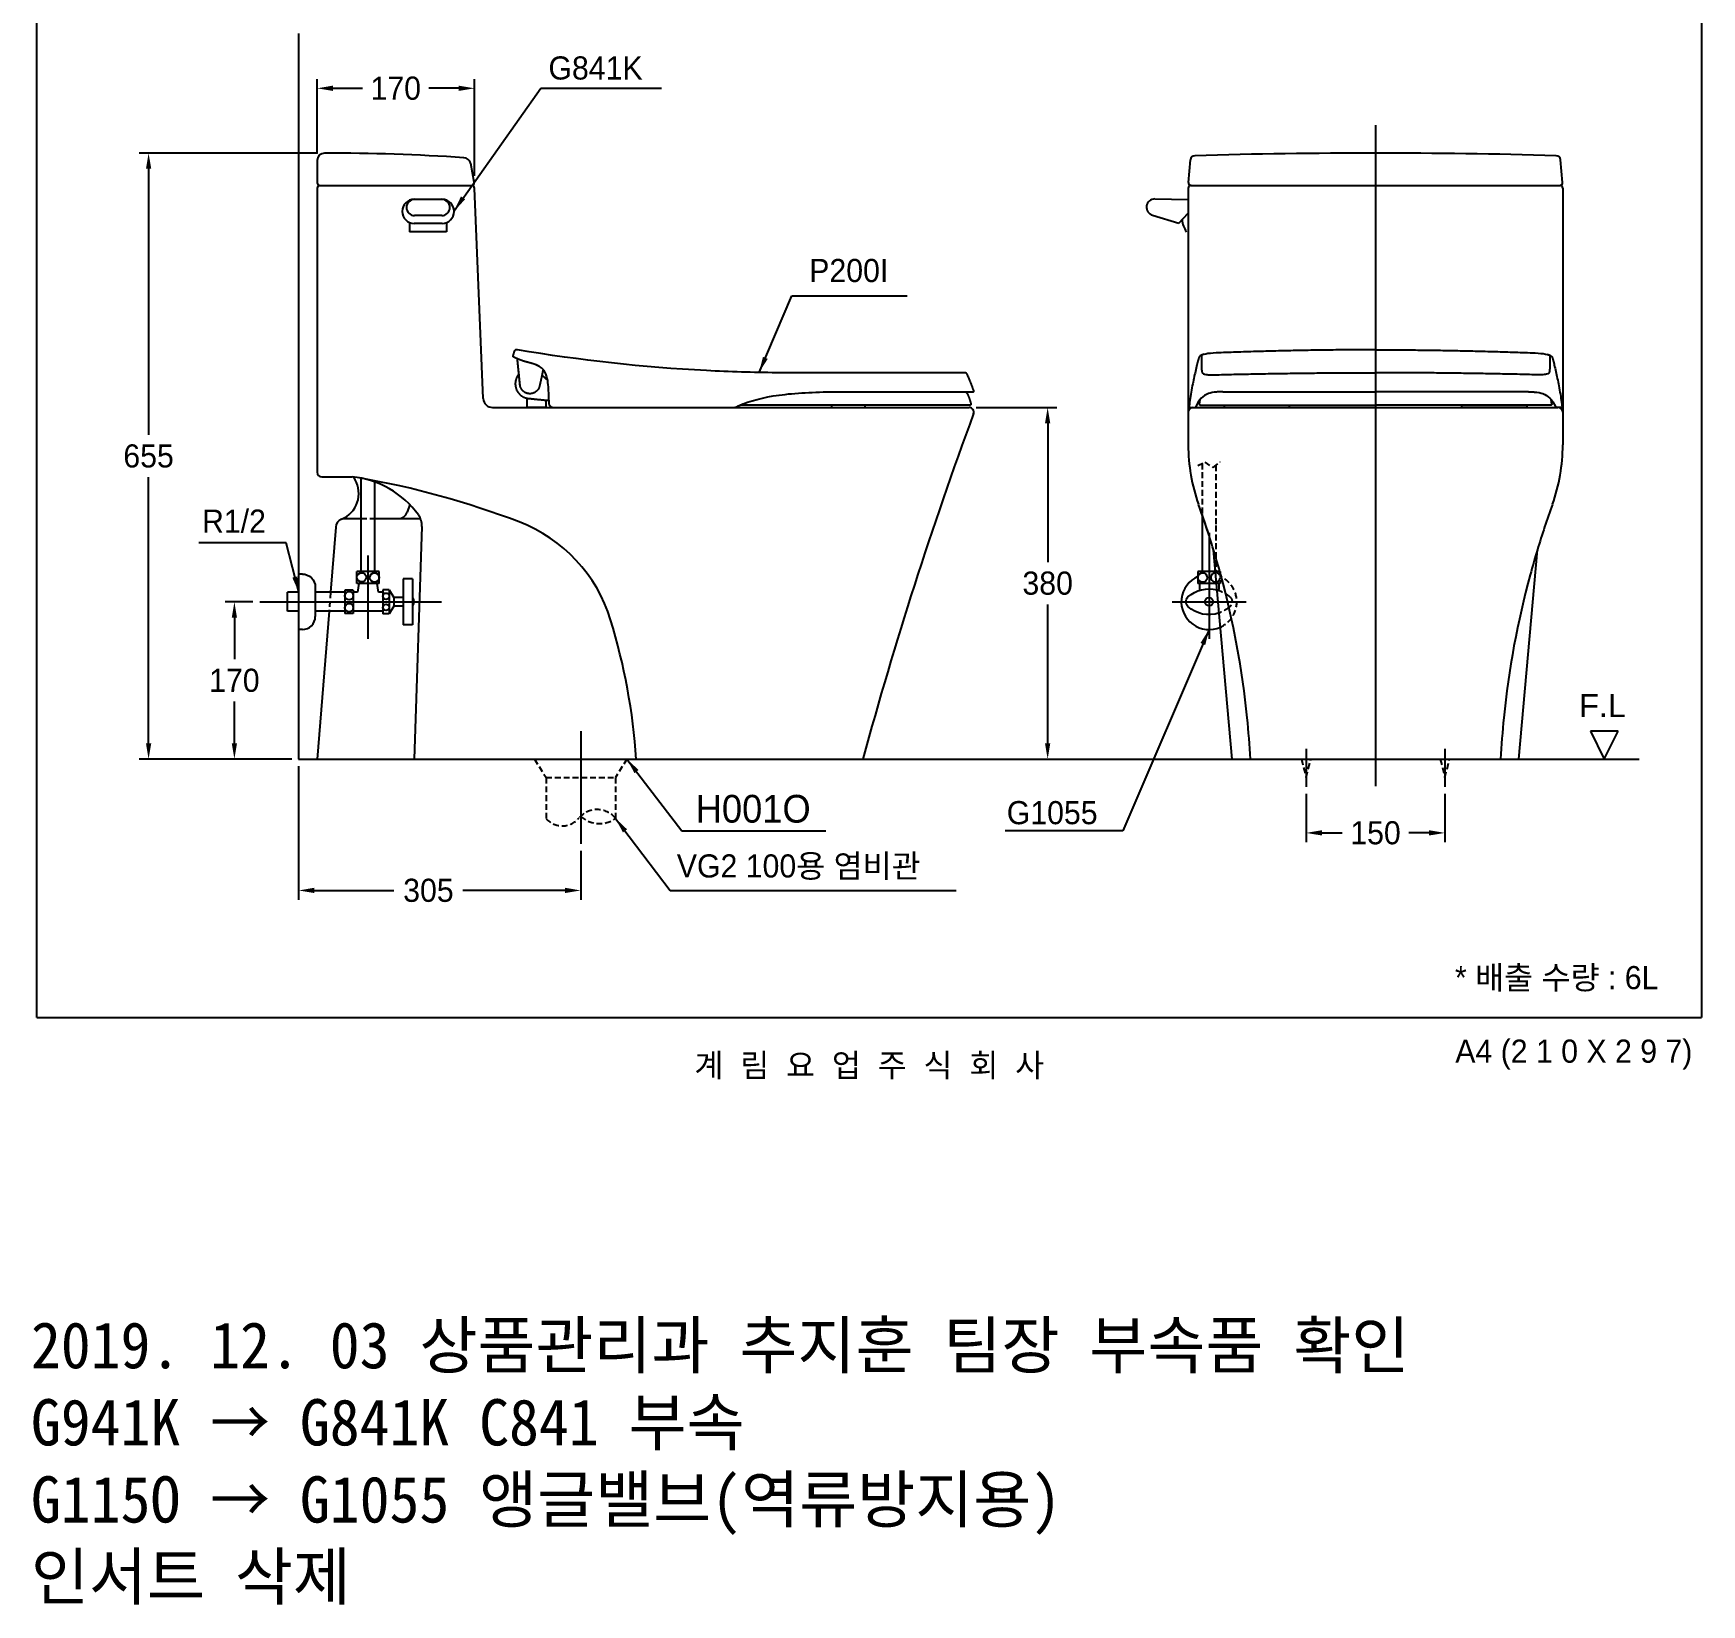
# Model space of a CAD drawing. Header units: millimetres. Extents: x 4660 to 14520, y -4429 to -1100.
# Drawn here: x 6781 to 8585, y -4265 to -2566 of the extents above; entities that cross this region are included whole.
import ezdxf
from ezdxf.enums import TextEntityAlignment as Align
from ezdxf.lldxf.tags import DXFTag

# ---------------------------------------------------------------- set-up
doc = ezdxf.new("R2010")
doc.units = ezdxf.units.MM
doc.linetypes.add('DASHED2', pattern=[9.525, 6.35, -3.175])
for name, color, linetype in [('TEXT', 7, 'Continuous'), ('내부선 및 부속', 4, 'Continuous'), ('도각라인', 255, 'Continuous'), ('외형선', 3, 'Continuous'), ('점선', 6, 'DASHED2'), ('중심선', 1, 'DASHED'), ('치수선', 7, 'Continuous')]:
    doc.layers.add(name, color=color, linetype=linetype)
doc.styles.add('____', font='')
doc.styles.add('타이틀', font='H2GTRM.TTF', dxfattribs={"height": 25})
doc.styles.add('타이틀2(바탕체)', font='', dxfattribs={"height": 25})
doc.styles.get('____').set_extended_font_data('굴림')
doc.styles.get('타이틀2(바탕체)').set_extended_font_data('BatangChe')
tags = doc.linetypes.add('DASHDOT', pattern=[70, 31, -13, 13, -13]).pattern_tags.tags
tags[10:11] = [DXFTag(74, 4), DXFTag(75, 0), DXFTag(340, '0'), DXFTag(46, 0.0), DXFTag(50, 0.0), DXFTag(44, 0.0), DXFTag(45, 0.0)]
tags[8:9] = [DXFTag(74, 4), DXFTag(75, 0), DXFTag(340, '0'), DXFTag(46, 0.0), DXFTag(50, 0.0), DXFTag(44, 0.0), DXFTag(45, 0.0)]
tags[6:7] = [DXFTag(74, 4), DXFTag(75, 0), DXFTag(340, '0'), DXFTag(46, 0.0), DXFTag(50, 0.0), DXFTag(44, 0.0), DXFTag(45, 0.0)]
tags[4:5] = [DXFTag(74, 4), DXFTag(75, 0), DXFTag(340, '0'), DXFTag(46, 0.0), DXFTag(50, 0.0), DXFTag(44, 0.0), DXFTag(45, 0.0)]
tags = doc.linetypes.add('DASHED', pattern=[25.72, 12.86, -12.86]).pattern_tags.tags
tags[6:7] = [DXFTag(74, 4), DXFTag(75, 0), DXFTag(340, '0'), DXFTag(46, 0.0), DXFTag(50, 0.0), DXFTag(44, 0.0), DXFTag(45, 0.0)]
tags[4:5] = [DXFTag(74, 4), DXFTag(75, 0), DXFTag(340, '0'), DXFTag(46, 0.0), DXFTag(50, 0.0), DXFTag(44, 0.0), DXFTag(45, 0.0)]
doc.dimstyles.new('MSADIM', dxfattribs={"dimtxt": 33, "dimasz": 17, "dimexe": 10, "dimexo": 7.5, "dimgap": 10, "dimtad": 0, "dimtih": 1, "dimtoh": 1, "dimdec": 0, "dimzin": 1, "dimdsep": 46, "dimtxsty": '____', "dimcen": 11.25, "dimadec": 0, "dimazin": 0, "dimtfac": 1, "dimtdec": 0, "dimtix": 1, "dimtmove": 0, "dimatfit": 3, "dimfxl": 1, "dimtolj": 1, "dimtzin": 1, "dimarcsym": 0})

# ---------------------------------------------------------------- blocks, each defined once
blk = doc.blocks.new('*D13')
at = {"layer": '치수선', "color": 0, "linetype": 'Continuous', "lineweight": -2, "transparency": 16777216}
for p, q in [((7087.8, -2696.2), (7087.8, -2615.7)), ((7257.8, -2720.2), (7257.8, -2615.7)), ((7104.8, -2625.7), (7136.8, -2625.7)), ((7240.8, -2625.7), (7208.7, -2625.7))]:
    blk.add_line(p, q, dxfattribs=at)
at = {"layer": '치수선', "color": 0, "linetype": 'Continuous', "transparency": 16777216}
for points in [[(7104.8, -2622.8), (7104.8, -2628.5), (7087.8, -2625.7)], [(7240.8, -2622.8), (7240.8, -2628.5), (7257.8, -2625.7)]]:
    blk.add_solid(points, dxfattribs=at)
at = {"layer": '치수선', "color": 0, "linetype": 'Continuous', "transparency": 16777216, "insert": (7172.8, -2625.7), "char_height": 25, "attachment_point": 5, "style": '____'}
blk.add_mtext('\\A1;170', dxfattribs=at)
blk = doc.blocks.new('*D18')
at = {"layer": '치수선', "color": 0, "linetype": 'Continuous', "lineweight": -2, "transparency": 16777216}
for p, q in [((7088.3, -2695.7), (6895.5, -2695.7)), ((6905.5, -2712.7), (6905.5, -3000.3)), ((6905.5, -3333.7), (6905.5, -3046)), ((7060.3, -3350.7), (6895.5, -3350.7))]:
    blk.add_line(p, q, dxfattribs=at)
at = {"layer": '치수선', "color": 0, "linetype": 'Continuous', "transparency": 16777216}
for points in [[(6902.7, -2712.7), (6908.4, -2712.7), (6905.5, -2695.7)], [(6902.7, -3333.7), (6908.4, -3333.7), (6905.5, -3350.7)]]:
    blk.add_solid(points, dxfattribs=at)
at = {"layer": '치수선', "color": 0, "linetype": 'Continuous', "transparency": 16777216, "insert": (6905.5, -3023.2), "char_height": 25, "attachment_point": 5, "style": '____'}
blk.add_mtext('\\A1;655', dxfattribs=at)
blk = doc.blocks.new('*D19')
at = {"layer": '치수선', "color": 0, "linetype": 'Continuous', "lineweight": -2, "transparency": 16777216}
for p, q in [((7067.8, -3358.2), (7067.8, -3502.7)), ((7372.8, -3449.9), (7372.8, -3502.7)), ((7084.8, -3492.7), (7170.7, -3492.7)), ((7355.8, -3492.7), (7245.4, -3492.7))]:
    blk.add_line(p, q, dxfattribs=at)
at = {"layer": '치수선', "color": 0, "linetype": 'Continuous', "transparency": 16777216}
for points in [[(7084.8, -3489.8), (7084.8, -3495.5), (7067.8, -3492.7)], [(7355.8, -3489.8), (7355.8, -3495.5), (7372.8, -3492.7)]]:
    blk.add_solid(points, dxfattribs=at)
at = {"layer": '치수선', "color": 0, "linetype": 'Continuous', "transparency": 16777216, "insert": (7208.1, -3492.7), "char_height": 25, "attachment_point": 5, "style": '____'}
blk.add_mtext('\\A1;305', dxfattribs=at)
blk = doc.blocks.new('*D20')
at = {"layer": '치수선', "color": 0, "linetype": 'Continuous', "lineweight": -2, "transparency": 16777216}
for p, q in [((7018.3, -3180.7), (6988.3, -3180.7)), ((6998.3, -3197.7), (6998.3, -3242.8)), ((6998.3, -3333.7), (6998.3, -3288.5)), ((7060.3, -3350.7), (6988.3, -3350.7))]:
    blk.add_line(p, q, dxfattribs=at)
at = {"layer": '치수선', "color": 0, "linetype": 'Continuous', "transparency": 16777216}
for points in [[(6995.5, -3197.7), (7001.1, -3197.7), (6998.3, -3180.7)], [(6995.5, -3333.7), (7001.1, -3333.7), (6998.3, -3350.7)]]:
    blk.add_solid(points, dxfattribs=at)
at = {"layer": '치수선', "color": 0, "linetype": 'Continuous', "transparency": 16777216, "insert": (6998.3, -3265.7), "char_height": 25, "attachment_point": 5, "style": '____'}
blk.add_mtext('\\A1;170', dxfattribs=at)
blk = doc.blocks.new('*D21')
at = {"layer": '치수선', "color": 0, "linetype": 'Continuous', "lineweight": -2, "transparency": 16777216}
for p, q in [((7800.3, -2970.7), (7887.7, -2970.7)), ((7877.7, -2987.7), (7877.7, -3137.8)), ((7877.7, -3333.7), (7877.7, -3183.5)), ((7685.3, -3350.7), (7887.7, -3350.7))]:
    blk.add_line(p, q, dxfattribs=at)
at = {"layer": '치수선', "color": 0, "linetype": 'Continuous', "transparency": 16777216}
for points in [[(7874.8, -2987.7), (7880.5, -2987.7), (7877.7, -2970.7)], [(7874.8, -3333.7), (7880.5, -3333.7), (7877.7, -3350.7)]]:
    blk.add_solid(points, dxfattribs=at)
at = {"layer": '치수선', "color": 0, "linetype": 'Continuous', "transparency": 16777216, "insert": (7877.7, -3160.7), "char_height": 25, "attachment_point": 5, "style": '____'}
blk.add_mtext('\\A1;380', dxfattribs=at)
blk = doc.blocks.new('*D23')
at = {"layer": '치수선', "color": 0, "linetype": 'Continuous', "lineweight": -2, "transparency": 16777216}
for p, q in [((8157.2, -3388.2), (8157.2, -3440.5)), ((8307.2, -3388.2), (8307.2, -3440.5)), ((8174.2, -3430.5), (8196.2, -3430.5)), ((8290.2, -3430.5), (8268.1, -3430.5))]:
    blk.add_line(p, q, dxfattribs=at)
at = {"layer": '치수선', "color": 0, "linetype": 'Continuous', "transparency": 16777216}
for points in [[(8174.2, -3427.6), (8174.2, -3433.3), (8157.2, -3430.5)], [(8290.2, -3427.6), (8290.2, -3433.3), (8307.2, -3430.5)]]:
    blk.add_solid(points, dxfattribs=at)
at = {"layer": '치수선', "color": 0, "linetype": 'Continuous', "transparency": 16777216, "insert": (8232.2, -3430.5), "char_height": 25, "attachment_point": 5, "style": '____'}
blk.add_mtext('\\A1;150', dxfattribs=at)

msp = doc.modelspace()

# ---------------------------------------------------------------- linework, layer by layer
msp.add_line((7942, -3428.3), (7831.9, -3428.3))
at = {"layer": '내부선 및 부속'}
for p, q in [((7090.8, -2730.7), (7254.9, -2730.7)), ((8032.7, -2730.7), (8431.7, -2730.7)), ((8034.7, -2970.7), (8429.3, -2970.7)), ((7187.9, -3075.6), (7185.1, -3083.8)), ((7115.8, -3090.7), (7135.3, -3090.7)), ((7150.3, -3090.7), (7199.4, -3090.7)), ((7201.1, -3099.2), (7192.8, -3350.7))]:
    msp.add_line(p, q, dxfattribs=at)
at = {"layer": '내부선 및 부속', "linetype": 'Continuous'}
for p, q in [((7222.8, -2745.7), (7192.8, -2745.7)), ((7993.7, -2745.3), (8029.7, -2745.7)), ((7187.8, -2770.7), (7187.8, -2780.7)), ((7222.8, -2771.7), (7192.8, -2771.7)), ((7222.5, -2763.3), (7193.2, -2763.3)), ((7227.8, -2770.7), (7227.8, -2780.7)), ((7991, -2762.9), (8019.4, -2771.6)), ((8019.4, -2771.6), (8029.5, -2760.7)), ((7227.8, -2780.7), (7187.8, -2780.7)), ((7787.9, -2933.1), (7784.1, -2933.1)), ((8031, -2970.7), (8037.5, -2970.7)), ((8037.9, -2969.7), (8037.5, -2970.7)), ((8041.8, -2967), (8042.6, -2962)), ((8069.7, -2970.6), (8138.1, -2970.6)), ((8394.9, -2970.6), (8326.4, -2970.6)), ((8422.8, -2967), (8422, -2962)), ((8426.7, -2969.7), (8427.1, -2970.7)), ((8433.5, -2970.7), (8427.1, -2970.7)), ((7135.3, -3147.9), (7135.3, -3047.1)), ((7150.3, -3147.9), (7150.3, -3051.3)), ((8044.7, -3086.2), (8044.7, -3147.9)), ((7071.8, -3150.7), (7067.8, -3150.7)), ((7154.8, -3147.9), (7130.8, -3147.9)), ((7130.8, -3160.9), (7130.8, -3147.9)), ((7154.8, -3160.9), (7154.8, -3147.9)), ((7180.8, -3155.7), (7180.8, -3205.7)), ((7190.8, -3155.7), (7180.8, -3155.7)), ((7190.8, -3155.7), (7190.8, -3205.7)), ((8040.2, -3147.9), (8040.2, -3160.9)), ((8059.2, -3147.9), (8040.2, -3147.9)), ((7055.8, -3190.9), (7055.8, -3170.4)), ((7067.8, -3170.4), (7055.8, -3170.4)), ((7085.8, -3164.7), (7085.8, -3196.7)), ((7117.8, -3170.4), (7085.8, -3170.4)), ((7117.8, -3168.2), (7117.8, -3193.2)), ((7126.8, -3168.2), (7117.8, -3168.2)), ((7126.8, -3168.2), (7126.8, -3193.2)), ((7131.3, -3170.4), (7126.8, -3170.4)), ((7154.8, -3160.9), (7130.8, -3160.9)), ((7132.8, -3160.9), (7131.3, -3170.4)), ((7154.3, -3170.4), (7152.8, -3160.9)), ((7158.8, -3170.4), (7154.3, -3170.4)), ((7165.8, -3167.7), (7158.8, -3167.7)), ((7158.8, -3167.7), (7158.8, -3193.7)), ((7165.8, -3167.7), (7165.8, -3193.7)), ((7165.8, -3167.7), (7170.8, -3175.9)), ((8060.3, -3160.9), (8040.2, -3160.9)), ((8041.7, -3160.9), (8041.7, -3168.3)), ((7067.8, -3190.9), (7055.8, -3190.9)), ((7117.8, -3190.9), (7085.8, -3190.9)), ((7158.8, -3190.9), (7126.8, -3190.9)), ((7170.8, -3185.4), (7165.8, -3193.7)), ((7170.8, -3175.9), (7170.8, -3185.4)), ((7180.8, -3175.9), (7170.8, -3175.9)), ((7180.8, -3185.4), (7170.8, -3185.4)), ((7071.8, -3210.7), (7067.8, -3210.7)), ((7126.8, -3193.2), (7117.8, -3193.2)), ((7165.8, -3193.7), (7158.8, -3193.7)), ((7190.8, -3205.7), (7180.8, -3205.7))]:
    msp.add_line(p, q, dxfattribs=at)
at = {"layer": '내부선 및 부속', "linetype": 'Continuous', "flags": 128}
for points in [[(7071.8, -3150.7, -0.414214), (7085.8, -3164.7)], [(8029.4, -3175.5, -0.256623), (8060.9, -3167.8, -0.256623)], [(7190.8, -3176.2, -0.31563), (7190.8, -3185.2)], [(8029.4, -3185.8, -0.44), (8029.4, -3175.5)], [(8063.1, -3192.8, -0.275124), (8029.4, -3185.8)]]:
    msp.add_lwpolyline(points, format="xyb", dxfattribs=at)
at = {"layer": '내부선 및 부속', "linetype": 'Continuous'}
for centre, radius in [((7135.8, -3154.3), 5), ((7149.8, -3154.5), 5), ((8045.2, -3154.5), 5), ((7122.3, -3174.2), 4.5), ((7162.3, -3174.7), 3.5), ((7122.3, -3187.2), 4.5), ((7162.3, -3186.7), 3.5), ((8052.2, -3180.7), 4.5)]:
    msp.add_circle(centre, radius, dxfattribs=at)
for centre, radius, start, end in [((7192.8, -2758.7), 13, 90, 270), ((7193.2, -2754.5), 8.82, 90, 270), ((7222.5, -2754.5), 8.82, 270, 90), ((7222.8, -2758.7), 13, 270, 90), ((7993.6, -2754.3), 9, 89.4, 253.0627), ((8048, -2765.9), 25, 184.1191, 216.2699), ((8052.2, -3180.7), 30, 113.5781, 294.2473), ((8059.2, -3154.3), 5, 88.6343, 281.5249), ((8052.2, -3180.7), 30, 66.4216, 66.4217), ((8052.2, -3180.7), 30, 64.6635, 66.4217), ((7071.8, -3196.7), 14, 270, 360)]:
    msp.add_arc(centre, radius, start, end, dxfattribs=at)
at = {"layer": '내부선 및 부속'}
for centre, radius, start, end in [((8034.7, -2975.7), 5, 90, 180), ((8429.7, -2975.7), 5, 0, 90), ((7116.1, -3145.2), 100, 35.6743, 84.584), ((6973.9, -3963), 930, 69.0641, 80.1397), ((7175.7, -3080.7), 10, 270, 341.6798), ((7181.1, -3098.6), 20, 358.1297, 35.6743), ((7247.3, -3248.5), 165, 17.0126, 69.0641), ((7078.9, -3420.6), 1022, 15.2638, 16.8471), ((9385.4, -3420.6), 1022, 163.1529, 164.7362), ((7158, -3399), 940, 5.6719, 15.2638), ((9306.3, -3399), 940, 164.7362, 174.3281), ((6764.4, -3396.2), 670, 3.8984, 17.0126), ((6620.7, -3452.4), 1480, 3.9408, 5.6719), ((9843.7, -3452.4), 1480, 174.3281, 176.0592)]:
    msp.add_arc(centre, radius, start, end, dxfattribs=at)
at = {"layer": '내부선 및 부속', "linetype": 'Continuous'}
for points, weights in [([(7300.7, -2910.4), (7300, -2912.7), (7299.4, -2915)], [1, 0.999970078468, 1]), ([(7299.4, -2915.2), (7299.4, -2915.6), (7299.8, -2915.7)], [1, 0.762517511845, 1]), ([(7299.9, -2915.7), (7302.1, -2916.7), (7304.3, -2917.7)], [1, 0.999999582767, 1]), ([(7304.2, -2908.3), (7301.5, -2907.8), (7300.7, -2910.4)], [1, 0.749919593334, 1]), ([(8044, -2914.8), (8043.8, -2921.2), (8044, -2927.6)], [1, 0.999331116676, 1]), ([(8232.4, -2908.3), (8146, -2908.3), (8059.8, -2911.7)], [1, 0.999801695347, 1]), ([(8232.2, -2908.3), (8318.5, -2908.3), (8404.8, -2911.7)], [1, 0.999801695347, 1]), ([(8420.5, -2914.8), (8420.8, -2921.2), (8420.6, -2927.6)], [1, 0.999331116676, 1]), ([(7323.8, -2924), (7324.9, -2924.5), (7325.9, -2925)], [1, 0.99953597784, 1]), ([(7334.3, -2938.8), (7332.5, -2937.3), (7330.8, -2935.6)], [1, 0.999857485294, 1]), ([(7336.5, -2940.8), (7335.4, -2939.8), (7334.3, -2938.8)], [1, 0.999840557575, 1]), ([(7790.7, -2934.9), (7789.9, -2933.1), (7787.9, -2933.1)], [1, 0.838239252567, 1]), ([(7797.9, -2952.9), (7794.8, -2943.7), (7790.7, -2934.9)], [1, 0.99825656414, 1]), ([(8063.1, -2935.2), (8147.7, -2933.1), (8232.4, -2933.1)], [1, 0.99992954731, 1]), ([(8401.4, -2935.2), (8316.8, -2933.1), (8232.2, -2933.1)], [1, 0.99992954731, 1]), ([(7314.4, -2955.2), (7308, -2953.1), (7307.2, -2946.4)], [1, 0.845558404922, 1]), ([(7318.5, -2955.8), (7316.4, -2955.9), (7314.4, -2955.2)], [1, 0.980963885784, 1]), ([(7328.4, -2946.6), (7327.2, -2955.2), (7318.5, -2955.8)], [1, 0.778466165066, 1]), ([(7329.6, -2941.5), (7329, -2944.1), (7328.4, -2946.6)], [1, 0.999999940395, 1]), ([(7788.6, -2953.6), (7790.6, -2955.1), (7791.5, -2957.3)], [1, 0.965744435787, 1]), ([(7791.5, -2957.3), (7793.5, -2962), (7794.7, -2966.8)], [1, 0.997080266476, 1]), ([(7797.4, -2953.6), (7797.5, -2953.6), (7797.6, -2953.5)], [1, 0.980897367001, 1]), ([(7797.7, -2953.4), (7797.8, -2953.4), (7797.9, -2953.3)], [1, 0.976763367653, 1]), ([(7338.2, -2965.6), (7338.3, -2969.3), (7341.9, -2970.4)], [1, 0.81437176466, 1]), ([(7537.4, -2970.7), (7538.6, -2970.7), (7539.7, -2970.4)], [1, 0.993760943413, 1]), ([(7539.7, -2970.4), (7540.8, -2970.2), (7541.8, -2969.7)], [1, 0.994379520416, 1]), ([(7541.8, -2969.7), (7545, -2968.2), (7548.4, -2966.8)], [1, 0.999503850937, 1]), ([(7643.8, -2969.7), (7643.8, -2970.7), (7644.8, -2970.7)], [1, 0.708719313145, 1]), ([(7679.3, -2970.7), (7680.3, -2970.7), (7680.3, -2969.7)], [1, 0.709335029125, 1]), ([(7794.7, -2967.1), (7794.8, -2967.8), (7794.1, -2968)], [1, 0.819941341877, 1]), ([(8031.2, -2965.3), (8030.9, -2967.7), (8030.6, -2970.1)], [1, 0.999997913837, 1]), ([(8068.7, -2969.6), (8068.7, -2970.6), (8069.7, -2970.6)], [1, 0.708719015121, 1]), ([(8138.1, -2970.6), (8139.1, -2970.6), (8139.1, -2969.6)], [1, 0.712833285332, 1]), ([(8326.4, -2970.6), (8325.4, -2970.6), (8325.4, -2969.6)], [1, 0.712833285332, 1]), ([(8395.9, -2969.6), (8395.9, -2970.6), (8394.9, -2970.6)], [1, 0.708719015121, 1]), ([(8433.4, -2965.3), (8433.7, -2967.7), (8434, -2970.1)], [1, 0.999997913837, 1])]:
    msp.add_rational_spline(points, weights, degree=2, dxfattribs=at)
for points, degree in [([(7299.4, -2915), (7299.4, -2915.1), (7299.4, -2915.1), (7299.4, -2915.1), (7299.4, -2915.1), (7299.4, -2915.2)], 5), ([(7299.8, -2915.7), (7299.8, -2915.7), (7299.8, -2915.7), (7299.9, -2915.7), (7299.9, -2915.7), (7299.9, -2915.7)], 5), ([(7304.3, -2908.3), (7304.3, -2908.3), (7304.3, -2908.3), (7304.2, -2908.3), (7304.2, -2908.3), (7304.2, -2908.3)], 5), ([(7304.3, -2917.7), (7308.1, -2919.3), (7311.9, -2920.9), (7316, -2921.5), (7320, -2922.5), (7323.8, -2924)], 5), ([(7307.2, -2946.4), (7305.8, -2932.1), (7304.3, -2917.9)], 2), ([(8041.5, -2916.1), (8040.7, -2917.6), (8040.7, -2919.6), (8039.8, -2921), (8039.4, -2922.7), (8039.1, -2924.4)], 5), ([(8059.8, -2911.7), (8051, -2912.1), (8044.1, -2913.4), (8044, -2914.8)], 3), ([(8404.8, -2911.7), (8413.5, -2912.1), (8420.4, -2913.4), (8420.5, -2914.8)], 3), ([(8423.1, -2916.1), (8423.9, -2917.6), (8423.9, -2919.6), (8424.8, -2921), (8425.1, -2922.7), (8425.5, -2924.4)], 5), ([(7325.9, -2925), (7326.8, -2925.4), (7327.6, -2925.9), (7328.5, -2926.4), (7329.2, -2927), (7330, -2927.6)], 5), ([(7332.1, -2929.7), (7330.8, -2935.6), (7329.6, -2941.5)], 2), ([(8044, -2927.6), (8044, -2928.2), (8044, -2928.9), (8044, -2929.5), (8044.2, -2930.2), (8044.3, -2930.8)], 5), ([(8420.6, -2927.6), (8420.5, -2928.2), (8420.5, -2928.9), (8420.6, -2929.5), (8420.4, -2930.2), (8420.3, -2930.8)], 5), ([(7657, -2953.6), (7727.2, -2953.6), (7797.4, -2953.6)], 2), ([(7797.6, -2953.5), (7797.6, -2953.5), (7797.6, -2953.5), (7797.7, -2953.5), (7797.7, -2953.5), (7797.7, -2953.4)], 5), ([(7797.9, -2953.3), (7797.9, -2953.2), (7797.9, -2953.1), (7797.9, -2953), (7797.9, -2953), (7797.9, -2952.9)], 5), ([(8067.1, -2953.6), (8065.7, -2953.6), (8064.4, -2953.6), (8063, -2953.8), (8061.7, -2953.8), (8060.3, -2954)], 5), ([(8067.1, -2953.6), (8149.7, -2953.6), (8232.4, -2953.6)], 2), ([(8397.5, -2953.6), (8314.8, -2953.6), (8232.2, -2953.6)], 2), ([(8397.5, -2953.6), (8398.8, -2953.6), (8400.2, -2953.6), (8401.5, -2953.8), (8402.9, -2953.8), (8404.2, -2954)], 5), ([(7314.5, -2960.6), (7314.5, -2965.6), (7314.5, -2970.7)], 2), ([(7315.5, -2960.8), (7324.5, -2961.7), (7333.5, -2962.6)], 2), ([(7333.5, -2962.6), (7335.9, -2962.8), (7338.2, -2963)], 2), ([(7335.5, -2970.7), (7335.5, -2966.7), (7335.5, -2962.8)], 2), ([(7341.9, -2970.4), (7342.3, -2970.5), (7342.6, -2970.6), (7343, -2970.7), (7343.4, -2970.7), (7343.8, -2970.7)], 5), ([(7793.5, -2968.1), (7669.4, -2968.1), (7545.3, -2968.1)], 2), ([(7643.8, -2968.2), (7643.8, -2968.9), (7643.8, -2969.7)], 2), ([(7680.3, -2969.7), (7680.3, -2968.9), (7680.3, -2968.2)], 2), ([(7794.7, -2966.8), (7794.7, -2966.9), (7794.7, -2966.9), (7794.7, -2967), (7794.7, -2967), (7794.7, -2967.1)], 5), ([(8042.8, -2968.1), (8134.2, -2968.1), (8225.5, -2968.1)], 2), ([(8068.7, -2968.1), (8068.7, -2968.9), (8068.7, -2969.6)], 2), ([(8139.1, -2969.6), (8139.1, -2968.9), (8139.1, -2968.1)], 2), ([(8225.6, -2968.1), (8228.9, -2968.1), (8232.3, -2968.1)], 2), ([(8239, -2968.1), (8235.6, -2968.1), (8232.3, -2968.1)], 2), ([(8421.7, -2968.1), (8330.4, -2968.1), (8239, -2968.1)], 2), ([(8325.4, -2969.6), (8325.4, -2968.9), (8325.4, -2968.1)], 2), ([(8395.9, -2968.1), (8395.9, -2968.9), (8395.9, -2969.6)], 2)]:
    msp.add_open_spline(points, degree=degree, dxfattribs=at)
for points, knots in [([(7784.1, -2933.1), (7731.2, -2933.2), (7671.5, -2933.1), (7605, -2933.2), (7566, -2933.1), (7465.4, -2930), (7371.9, -2919.7), (7304.3, -2908.3)], [0, 0, 0, 0, 0.329654, 0.372244, 0.41482, 0.5725, 1, 1, 1, 1]), ([(8046.7, -2913.2), (8046, -2913.3), (8044.9, -2913.7), (8043.4, -2914.3), (8042.2, -2915.1), (8041.7, -2915.7), (8041.5, -2916.1)], [0, 0, 0, 0, 0.334847, 0.592015, 0.806373, 1, 1, 1, 1]), ([(8417.9, -2913.2), (8418.5, -2913.3), (8419.7, -2913.7), (8421.2, -2914.3), (8422.3, -2915.1), (8422.9, -2915.7), (8423.1, -2916.1)], [0, 0, 0, 0, 0.334847, 0.592015, 0.806373, 1, 1, 1, 1]), ([(7330, -2927.6), (7330.8, -2928.2), (7332.2, -2929.6), (7334.6, -2933.4), (7336.7, -2939.7), (7337.7, -2951.1), (7338.1, -2959.9), (7338.2, -2965.6)], [0, 0, 0, 0, 0.077293, 0.145803, 0.337667, 0.56877, 1, 1, 1, 1]), ([(8039.1, -2924.4), (8038.1, -2929.4), (8036.2, -2936.9), (8034, -2947.6), (8032.5, -2956.3), (8031.6, -2962.4), (8031.2, -2965.3)], [0, 0, 0, 0, 0.363376, 0.561739, 0.784101, 1, 1, 1, 1]), ([(8044.3, -2930.8), (8044.3, -2931.4), (8044.3, -2932.3), (8045.2, -2934.1), (8048.2, -2935.1), (8052, -2935.3), (8057.3, -2935.3), (8060.8, -2935.2), (8063.1, -2935.2)], [0, 0, 0, 0, 0.080098, 0.130289, 0.260977, 0.509166, 0.671258, 1, 1, 1, 1]), ([(8420.3, -2930.8), (8420.2, -2931.4), (8420.3, -2932.3), (8419.4, -2934.1), (8416.4, -2935.1), (8412.5, -2935.3), (8407.3, -2935.3), (8403.8, -2935.2), (8401.5, -2935.2)], [0, 0, 0, 0, 0.080098, 0.130289, 0.260977, 0.509166, 0.671258, 1, 1, 1, 1]), ([(8425.5, -2924.4), (8426.5, -2929.4), (8428.4, -2936.9), (8430.5, -2947.6), (8432.1, -2956.3), (8433, -2962.4), (8433.4, -2965.3)], [0, 0, 0, 0, 0.363376, 0.561739, 0.784101, 1, 1, 1, 1]), ([(7548.4, -2966.8), (7561.1, -2961.8), (7576, -2958.5), (7603.2, -2955.4), (7612.8, -2954.7), (7633.3, -2953.9), (7644.3, -2953.6), (7657, -2953.6)], [0, 0, 0, 0, 0.485452, 0.485452, 0.744131, 0.744131, 1, 1, 1, 1]), ([(8060.3, -2954), (8056.7, -2954.3), (8053.9, -2954.8), (8048.5, -2956.7), (8046.1, -2958.4), (8041.5, -2963), (8039.5, -2965.9), (8037.9, -2969.7)], [0, 0, 0, 0, 0.272913, 0.272913, 0.636696, 0.636696, 1, 1, 1, 1]), ([(8404.2, -2954), (8407.8, -2954.3), (8410.7, -2954.8), (8416.1, -2956.7), (8418.5, -2958.4), (8423.1, -2963), (8425, -2965.9), (8426.7, -2969.7)], [0, 0, 0, 0, 0.272913, 0.272913, 0.636696, 0.636696, 1, 1, 1, 1])]:
    msp.add_open_spline(points, degree=3, knots=knots, dxfattribs=at)
for points, weights, knots in [([(7306, -2934.6), (7304.6, -2936.1), (7303.7, -2938.1), (7300.1, -2945.3), (7303.8, -2952.4), (7307.5, -2959.6), (7315.5, -2960.8)], [1, 0.991018652916, 1, 0.891394913197, 1, 0.891394913197, 1], [0, 0, 0, 0.124781, 0.124781, 0.56239, 0.56239, 1, 1, 1]), ([(8030.6, -2970.1), (8030.5, -2970.3), (8030.7, -2970.5), (8030.8, -2970.7), (8031, -2970.7)], [1, 0.923782348633, 1, 0.923782348633, 1], [0, 0, 0, 0.5, 0.5, 1, 1, 1]), ([(8041.8, -2967), (8041.8, -2967.5), (8042.1, -2967.8), (8042.4, -2968.1), (8042.8, -2968.1)], [1, 0.920018672943, 1, 0.920018672943, 1], [0, 0, 0, 0.5, 0.5, 1, 1, 1]), ([(8422.8, -2967), (8422.8, -2967.5), (8422.5, -2967.8), (8422.2, -2968.1), (8421.7, -2968.1)], [1, 0.920018672943, 1, 0.920018672943, 1], [0, 0, 0, 0.5, 0.5, 1, 1, 1]), ([(8434, -2970.1), (8434, -2970.3), (8433.9, -2970.5), (8433.7, -2970.7), (8433.5, -2970.7)], [1, 0.923782348633, 1, 0.923782348633, 1], [0, 0, 0, 0.5, 0.5, 1, 1, 1])]:
    msp.add_rational_spline(points, weights, degree=2, knots=knots, dxfattribs=at)
at = {"layer": '도각라인', "color": 7}
for p, q in [((6784.8, -3629.9), (6784.8, -1099.9)), ((8584.8, -1099.9), (8584.8, -3629.9)), ((6784.8, -3629.9), (8584.8, -3629.9))]:
    msp.add_line(p, q, dxfattribs=at)
at = {"layer": '외형선', "linetype": 'Continuous'}
for p, q in [((7067.8, -2566.3), (7067.8, -3350.7)), ((8494.6, -3320.7), (8464.6, -3320.7)), ((8464.6, -3320.7), (8479.6, -3350.7)), ((8479.6, -3350.7), (8494.6, -3320.7))]:
    msp.add_line(p, q, dxfattribs=at)
at = {"layer": '외형선'}
for p, q in [((7087.8, -2703.7), (7087.8, -2727.7)), ((8030, -2727.4), (8032, -2703.1)), ((8434.4, -2727.4), (8432.3, -2703.1)), ((7257.7, -2727.1), (7253.9, -2707.1)), ((7087.8, -2733.7), (7087.8, -3040.7)), ((7090.8, -2730.7), (7254.9, -2730.7)), ((7267.4, -2961.1), (7257.9, -2733.5)), ((8029.7, -2733.7), (8029.7, -3011.1)), ((8032.7, -2730.7), (8431.7, -2730.7)), ((8434.7, -2733.7), (8434.7, -3011.1)), ((7277.4, -2970.7), (7792.8, -2970.7)), ((7092.8, -3045.7), (7125.5, -3045.7)), ((7128.9, -3048.7), (7127.3, -3045.8)), ((7107.9, -3099.9), (7102.2, -3170.4)), ((8077.2, -3350.7), (8057.1, -3124.4)), ((8387.2, -3350.7), (8407.3, -3124.4)), ((7100.6, -3190.9), (7087.8, -3350.7)), ((7067.8, -3350.7), (8517.4, -3350.7)), ((8077.2, -3350.7), (8387.2, -3350.7))]:
    msp.add_line(p, q, dxfattribs=at)
for centre, radius, start, end in [((7095.8, -2703.7), 8, 90, 180), ((7095.8, -4962.9), 2267.2, 86.1874, 90), ((7246, -2708.7), 8, 10.9729, 90), ((8037, -2703.5), 5, 91.6704, 175.1009), ((8232.2, -9395.7), 6700, 88.32964, 91.67036), ((8427.3, -2703.5), 5, 4.8991, 88.3296), ((7090.8, -2727.7), 3, 180, 270), ((7090.8, -2733.7), 3, 90, 180), ((7254.8, -2727.7), 3, 270, 10.9729), ((7254.9, -2733.7), 3, 1.2448, 90), ((8032.7, -2733.7), 3, 90, 180), ((8032.9, -2727.7), 3, 175.1009, 270), ((8431.4, -2727.7), 3, 270, 4.8991), ((8431.7, -2733.7), 3, 0, 90), ((7277.4, -2960.7), 10, 182.3999, 270), ((7792.8, -2975.7), 5, 337.1406, 90), ((11942.5, -4512.3), 4420, 159.6777, 164.7635), ((8219.7, -3011.1), 190, 180, 199.7435), ((8244.7, -3011.1), 190, 340.2565, 0), ((7092.8, -3040.7), 5, 180, 270), ((7102.8, -3063.6), 30, 292.0243, 29.7871), ((7078.9, -3420.6), 1022, 16.8471, 19.7435), ((7078.9, -3420.6), 1022, 17.7678, 19.7435), ((9385.4, -3420.6), 1022, 160.2565, 163.1529), ((7117.8, -3100.7), 10, 112.0243, 175.4333)]:
    msp.add_arc(centre, radius, start, end, dxfattribs=at)
at = {"layer": '외형선', "linetype": 'Continuous'}
for points, degree in [([(7335.5, -2970.7), (7325, -2970.7), (7314.5, -2970.7)], 2), ([(7343.8, -2970.7), (7392.2, -2970.7), (7440.7, -2970.7)], 2), ([(7440.7, -2970.7), (7489, -2970.7), (7537.4, -2970.7)], 2), ([(7794.1, -2968), (7794, -2968.1), (7793.8, -2968.1), (7793.7, -2968.1), (7793.6, -2968.1), (7793.5, -2968.1)], 5)]:
    msp.add_open_spline(points, degree=degree, dxfattribs=at)
at = {"layer": '점선'}
for p, q in [((8039.9, -3033.4), (8047.5, -3029.8)), ((8047.5, -3029.8), (8056.8, -3035.7)), ((8056.8, -3035.7), (8064.4, -3029.4)), ((8044.7, -3031.2), (8044.7, -3086.2)), ((8059.7, -3033.3), (8059.7, -3098.4)), ((7135.3, -3090.7), (7150.3, -3090.7)), ((8059.7, -3098.4), (8059.7, -3147.9)), ((8064.2, -3147.9), (8059.2, -3147.9)), ((8064.2, -3147.9), (8064.2, -3160.9)), ((7102.2, -3170.4), (7100.6, -3190.9)), ((8064.2, -3160.9), (8060.3, -3160.9)), ((8062.7, -3160.9), (8062.7, -3168.3)), ((7322.8, -3350.7), (7335.3, -3370.7)), ((7422.8, -3350.7), (7410.3, -3370.7)), ((8152.2, -3350.7), (8157.2, -3370.7)), ((8157.2, -3370.7), (8162.2, -3350.7)), ((8302.2, -3350.7), (8307.2, -3370.7)), ((8307.2, -3370.7), (8312.2, -3350.7)), ((7335.3, -3370.7), (7335.3, -3415.1)), ((7335.3, -3370.7), (7410.3, -3370.7)), ((7410.3, -3370.7), (7410.3, -3414.8))]:
    msp.add_line(p, q, dxfattribs=at)
at = {"layer": '점선', "flags": 128}
for points in [[(8060.9, -3167.8, -0.07563), (8070.2, -3171.9)], [(8070.2, -3171.9, -0.044231), (8074.9, -3175.5)], [(8073.8, -3186.8, -0.091491), (8063.1, -3192.8)], [(8074.9, -3185.8, -0.011173), (8073.8, -3186.8, -0.011173)], [(8074.9, -3175.5, -0.44), (8074.9, -3185.8)]]:
    msp.add_lwpolyline(points, format="xyb", dxfattribs=at)
at = {"layer": '점선'}
for centre, radius, start, end in [((8059.2, -3154.3), 5, 281.5249, 88.6343), ((8052.2, -3180.7), 30, 294.2473, 64.6635), ((7390.5, -3430.6), 25.4, 38.5927, 140.2275), ((7352.9, -3399.3), 23.6, 222.2205, 320.2275), ((7393, -3391.2), 29.3, 226.4632, 306.3085)]:
    msp.add_arc(centre, radius, start, end, dxfattribs=at)
at = {"layer": '중심선'}
msp.add_line((8232.2, -2665.7), (8232.2, -3379.8), dxfattribs=at)
msp.add_line((8232.2, -2665.7), (8232.2, -3379.8), dxfattribs=at)
at = {"layer": '중심선', "linetype": 'DASHDOT'}
for p, q in [((8052.2, -3106.2), (8052.2, -3220.7)), ((7142.8, -3220.9), (7142.8, -3130.5)), ((7025.8, -3180.7), (7222.3, -3180.7)), ((8012.2, -3180.7), (8092.2, -3180.7)), ((7372.8, -3320.7), (7372.8, -3350.7)), ((7372.8, -3320.7), (7372.8, -3442.4)), ((8157.2, -3339.6), (8157.2, -3380.7)), ((8307.2, -3339.6), (8307.2, -3380.7))]:
    msp.add_line(p, q, dxfattribs=at)
at = {"layer": '치수선', "linetype": 'Continuous'}
for p, q in [((7346.6, -2625.7), (7460.3, -2625.7)), ((7618.1, -2850.1), (7725.8, -2850.1)), ((7499, -3428.1), (7637.9, -3428.1)), ((7486.6, -3492.7), (7778.9, -3492.7))]:
    msp.add_line(p, q, dxfattribs=at)

# ---------------------------------------------------------------- texts
at = {"insert": (6778.3, -3959.2), "char_height": 50, "attachment_point": 1, "style": '타이틀2(바탕체)'}
msp.add_mtext_dynamic_manual_height_columns('2019. 12. 03 상품관리과 추지훈 팀장 부속품 확인\\PG941K → G841K C841 부속\\PG115O → G1055 앵글밸브(역류방지용)\\P인서트 삭제', width=1846.875, gutter_width=125, heights=[0], dxfattribs=at)
at = {"layer": 'TEXT', "style": '타이틀'}
for s, p in [('* 배출 수량 : 6L', (8428.1, -3586.9)), ('계  림  요  업  주  식  회  사', (7684.8, -3681.6))]:
    msp.add_text(s, height=25, dxfattribs=at).set_placement(p, align=Align.MIDDLE_CENTER)
msp.add_text('A4 (2 1 0 X 2 9 7)', height=25, dxfattribs=at).set_placement((8574.8, -3666.4), align=Align.MIDDLE_RIGHT)
at = {"layer": 'TEXT', "char_height": 25, "attachment_point": 1, "line_spacing_factor": 0.963855, "style": '타이틀'}
for s, insert, width in [('\\A1;G841K', (7337.9, -2591.2), 248.993), ('\\A1;P200I', (7619.9, -2810.1), 248.993), ('\\fArial;F.L', (8452.4, -3280.3), 248.993), ('\\A1; G1055', (7824.4, -3396.1), 248.993), ('\\A1;VG2 100{\\fGulim|b0|i0|c129|p50;용 염비관}', (7476.7, -3453.7), 379.657)]:
    msp.add_mtext(s, dxfattribs=dict(at, insert=insert, width=width))
at = {"layer": '치수선', "linetype": 'Continuous', "attachment_point": 1, "line_spacing_factor": 0.963855, "style": '타이틀'}
for s, insert, char_height, width in [('\\A1;R1/2', (6963.3, -3081), 25, 248.993), ('\\A1; H001O', (7486.2, -3389.4), 30, 361.787)]:
    msp.add_mtext(s, dxfattribs=dict(at, insert=insert, char_height=char_height, width=width))

# ---------------------------------------------------------------- dimensions: what is measured, and where the dimension line sits
at = {"layer": '치수선', "linetype": 'Continuous'}
for base, p1, p2, picture, middle in [((7257.8, -2625.7), (7087.8, -2703.7), (7257.8, -2727.7), '*D13', (7172.8, -2625.7)), ((8307.2, -3430.5), (8157.2, -3380.7), (8307.2, -3380.7), '*D23', (8232.2, -3430.5))]:
    dim = msp.add_linear_dim(base=base, p1=p1, p2=p2, dimstyle='MSADIM', override={"dimtxt": 25}, dxfattribs=at)
    dim.commit()
    dim.dimension.update_dxf_attribs({"geometry": picture, "text_midpoint": middle})
for base, p1, p2, picture, middle in [((6905.5, -2695.7), (7067.8, -3350.7), (7095.8, -2695.7), '*D18', (6905.5, -3023.2)), ((6998.3, -3350.7), (7025.8, -3180.7), (7067.8, -3350.7), '*D20', (6998.3, -3265.7))]:
    dim = msp.add_linear_dim(base=base, p1=p1, p2=p2, angle=90, dimstyle='MSADIM', override={"dimtxt": 25}, dxfattribs=at)
    dim.commit()
    dim.dimension.update_dxf_attribs({"geometry": picture, "text_midpoint": middle})
dim = msp.add_linear_dim(base=(7877.7, -3350.7), p1=(7792.8, -2970.7), p2=(7677.8, -3350.7), angle=90, dimstyle='MSADIM', override={"dimtxt": 25}, dxfattribs=at)
dim.commit()
dim.dimension.update_dxf_attribs({"geometry": '*D21', "text_midpoint": (7877.7, -3160.7), "dimtype": 160})
dim = msp.add_linear_dim(base=(7372.8, -3492.7), p1=(7067.8, -3350.7), p2=(7372.8, -3442.4), dimstyle='MSADIM', override={"dimtxt": 25}, dxfattribs=at)
dim.commit()
dim.dimension.update_dxf_attribs({"geometry": '*D19', "text_midpoint": (7208.1, -3492.7), "dimtype": 160})

# ---------------------------------------------------------------- leaders
at = {"layer": '치수선', "linetype": 'Continuous', "annotation_type": 0, "has_hookline": 1, "hookline_direction": 0}
for points in [[(7235.8, -2758), (7329.6, -2625.7), (7346.6, -2625.7)], [(7565.7, -2932.7), (7601.1, -2850.1), (7618.1, -2850.1)], [(7422.8, -3350.7), (7482, -3428.1), (7499, -3428.1)], [(7410.4, -3414.8), (7469.6, -3492.7), (7486.6, -3492.7)]]:
    msp.add_leader(points, dimstyle='MSADIM', override={"dimtxt": 25}, dxfattribs=at)
at = {"layer": '치수선', "linetype": 'Continuous'}
msp.add_leader([(7067.9, -3170.4), (7054.2, -3116.8), (6959.9, -3116.8)], dimstyle='MSADIM', override={"dimtxt": 25}, dxfattribs=at)
at = {"layer": '치수선', "linetype": 'Continuous', "annotation_type": 0, "has_hookline": 1, "hookline_direction": 0, "horizontal_direction": (-1, 0, 0)}
msp.add_leader([(8052.2, -3210.7), (7959, -3428.3), (7942, -3428.3)], dimstyle='MSADIM', override={"dimtxt": 25}, dxfattribs=at)

doc.saveas('drawing.dxf')
